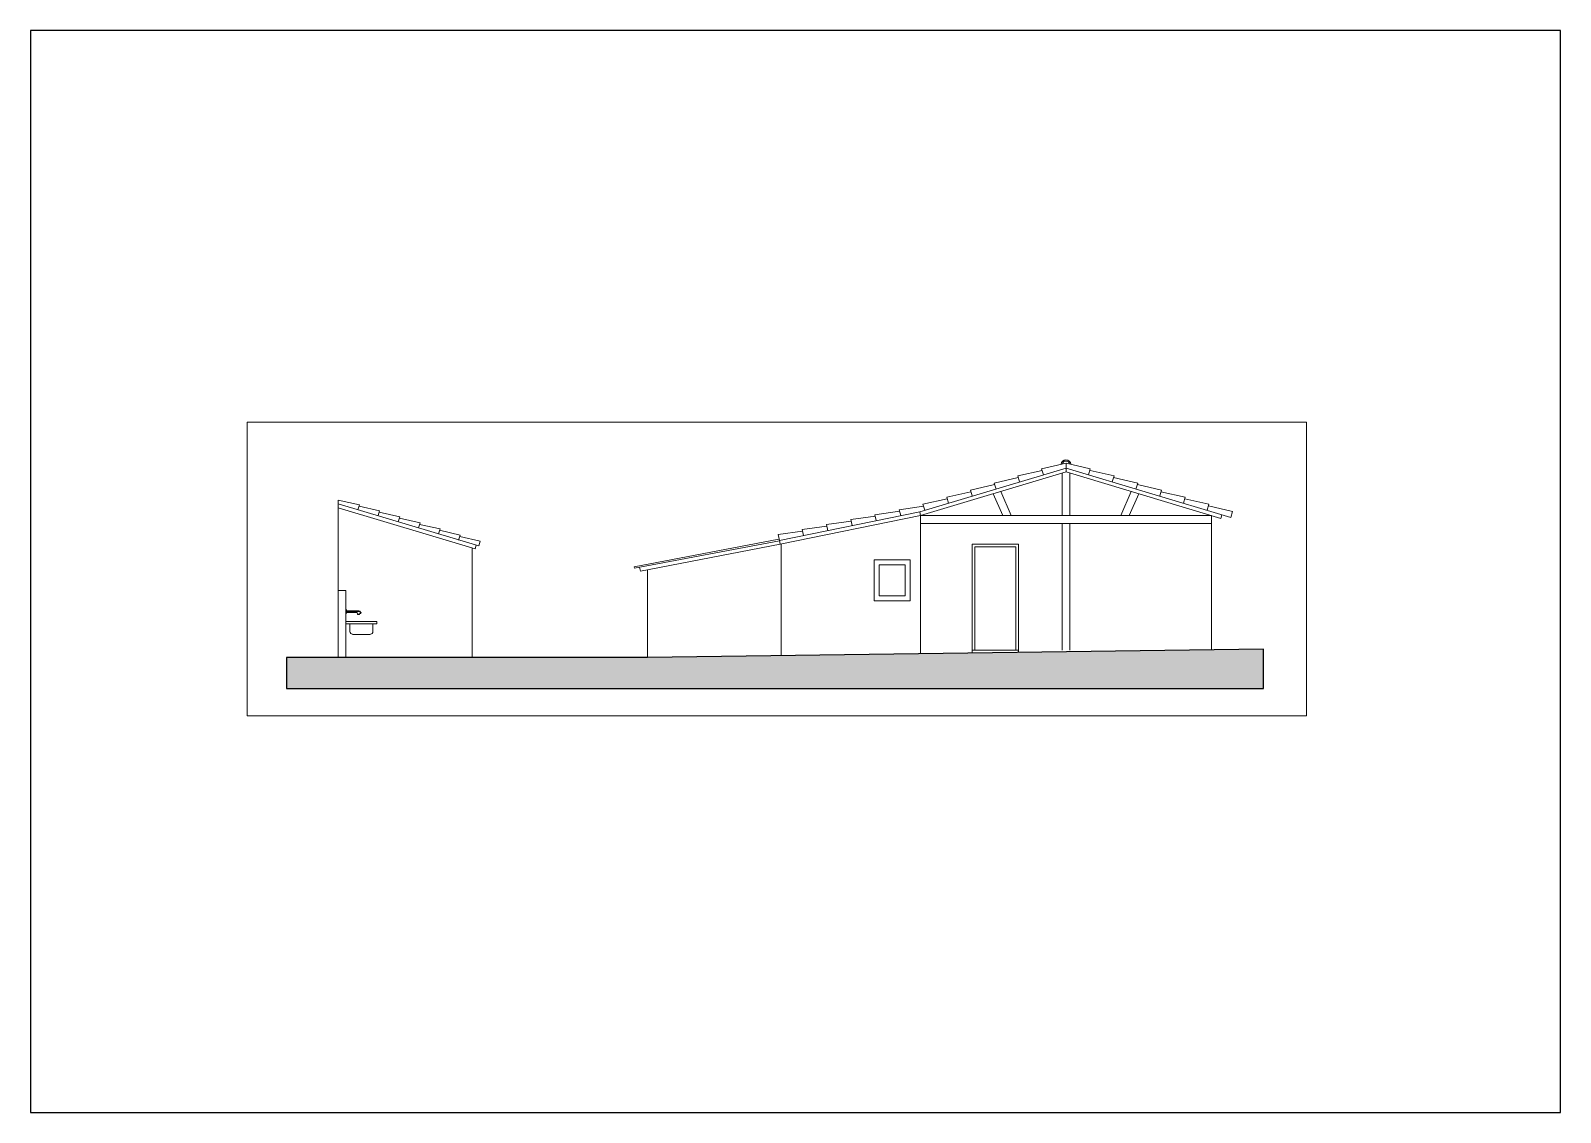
# Paper-space layout 'Layout1' of a CAD drawing. Header units: millimetres. Extents: x 21 to 318, y 103 to 313.
# The model-space entities are those that its viewports show. They can reach past a viewport. Long polylines and large blocks are cut down to what shows.
import ezdxf

# ---------------------------------------------------------------- set-up
doc = ezdxf.new("R2010")
doc.units = ezdxf.units.MM
for name, color, linetype, lineweight in [('A-ALV-___-___-EXI', 250, 'Continuous', 25), ('A-BAS-___-___-EXI', 250, 'Continuous', 25), ('A-COB-___-___-EXI', 250, 'Continuous', 25), ('A-JAN-___-___-EXI', 250, 'Continuous', 25), ('A-MOB-___-___-EXI', 250, 'Continuous', 25), ('A-POR-___-___-EXI', 250, 'Continuous', 25)]:
    doc.layers.add(name, color=color, linetype=linetype, lineweight=lineweight)

# ---------------------------------------------------------------- blocks, each defined once
blk = doc.blocks.new('A4 HORIZONTAL - A4-22933234-Não nomeada')
at = {"layer": 'A-BAS-___-___-EXI'}
for p, q in [((317.79, 313), (20.79, 313)), ((20.79, 313), (20.79, 103)), ((317.79, 103), (317.79, 313)), ((20.79, 103), (317.79, 103))]:
    blk.add_line(p, q, dxfattribs=at)

msp = doc.modelspace()

# ---------------------------------------------------------------- hatches: boundary and pattern name
at = {"layer": 'A-BAS-___-___-EXI', "true_color": 0xcb9898}
msp.add_hatch(color=253, dxfattribs=at).paths.add_polyline_path([(-65361, -8697), (-65361, -7936), (-77321, -8097), (-84328, -8097), (-84328, -8697)])

# ---------------------------------------------------------------- linework, layer by layer
at = {"layer": 'A-ALV-___-___-EXI', "color": 28, "lineweight": 15}
for p, q in [((-72018, -5343), (-72018, -8025)), ((-72018, -5496), (-66371, -5496)), ((-69269, -5496), (-69269, -7953)), ((-69121, -5496), (-69121, -7953)), ((-74721, -5894), (-74721, -8062)), ((-80723, -5974), (-80723, -8097)), ((-77321, -6394), (-77321, -8097)), ((-83324, -6796), (-83324, -8097)), ((-70116, -7953), (-70116, -7999))]:
    msp.add_line(p, q, dxfattribs=at)
at = {"layer": 'A-ALV-___-___-EXI', "color": 28, "lineweight": 15, "flags": 128}
for points in [[(-83176, -8097), (-83176, -6796), (-83324, -6796), (-83324, -5191)], [(-74310, -5644), (-74784, -5708), (-74759, -5826), (-72035, -5271), (-72018, -5343), (-66371, -5343), (-66371, -7949)]]:
    msp.add_lwpolyline(points, dxfattribs=at)
at = {"layer": 'A-BAS-___-___-EXI'}
msp.add_lwpolyline([(-77321, -8097), (-84328, -8097), (-84328, -8697), (-65361, -8697), (-65361, -7936), (-77321, -8097)], dxfattribs=at)
at = {"layer": 'A-COB-___-___-EXI', "color": 28, "lineweight": 15}
for p, q in [((-69269, -4517), (-69269, -5343)), ((-69121, -4517), (-69121, -5343)), ((-70421, -5343), (-70607, -4920)), ((-70256, -5343), (-70459, -4877)), ((-68129, -5343), (-67930, -4877)), ((-67968, -5343), (-67782, -4920))]:
    msp.add_line(p, q, dxfattribs=at)
at = {"layer": 'A-COB-___-___-EXI', "color": 28, "lineweight": 15, "flags": 128}
for points in [[(-69633, -4551), (-69667, -4437), (-69193, -4327), (-69193, -4420), (-72035, -5271)], [(-68756, -4551), (-68722, -4437), (-69193, -4327)], [(-66426, -5153), (-65960, -5263), (-65994, -5377), (-69193, -4420), (-69193, -4496)], [(-66168, -5326), (-66189, -5398), (-69193, -4496), (-72018, -5343), (-74746, -5898), (-74759, -5826)], [(-71014, -4962), (-71048, -4848), (-70582, -4742)], [(-70552, -4827), (-70590, -4712), (-70120, -4606)], [(-70095, -4687), (-70129, -4572), (-69659, -4466)], [(-68295, -4687), (-68261, -4572), (-68727, -4466)], [(-67837, -4827), (-67799, -4712), (-68269, -4606)], [(-67375, -4962), (-67341, -4848), (-67807, -4742)], [(-82943, -5233), (-82913, -5136), (-83324, -5043), (-83324, -5115)], [(-71933, -5237), (-71971, -5123), (-71501, -5017)], [(-71476, -5102), (-71510, -4988), (-71039, -4882)], [(-66914, -5102), (-66880, -4988), (-67350, -4882)], [(-66456, -5237), (-66418, -5123), (-66888, -5017)], [(-80964, -5746), (-80566, -5839), (-80592, -5932), (-83324, -5115), (-83324, -5191), (-80664, -5991), (-80643, -5919)], [(-82549, -5343), (-82519, -5250), (-82917, -5161)], [(-82159, -5466), (-82129, -5369), (-82528, -5276)], [(-72878, -5441), (-72903, -5326), (-72425, -5259)], [(-72399, -5343), (-72433, -5229), (-71959, -5157)], [(-81765, -5581), (-81735, -5483), (-82134, -5394)], [(-81375, -5695), (-81346, -5602), (-81744, -5513)], [(-80986, -5818), (-80956, -5720), (-81354, -5627)], [(-74288, -5729), (-74314, -5614), (-73839, -5547)], [(-73818, -5636), (-73844, -5517), (-73365, -5453)], [(-73348, -5538), (-73374, -5420), (-72895, -5356)], [(-74759, -5830), (-77571, -6364), (-77576, -6339), (-74767, -5801)], [(-74746, -5898), (-77457, -6419), (-77474, -6347)]]:
    msp.add_lwpolyline(points, dxfattribs=at)
at = {"layer": 'A-COB-___-___-EXI', "color": 18, "lineweight": 9}
for points in [[(-69195, -4259), (-69244, -4259), (-69285, -4297), (-69290, -4346)], [(-69195, -4284), (-69231, -4284), (-69261, -4310), (-69268, -4345)], [(-69100, -4346), (-69104, -4297), (-69145, -4259), (-69195, -4259)], [(-69122, -4345), (-69128, -4310), (-69159, -4284), (-69195, -4284)]]:
    msp.add_open_spline(points, degree=3, dxfattribs=at)
at = {"layer": 'A-JAN-___-___-EXI', "color": 28, "lineweight": 15, "flags": 128}
for points in [[(-72916, -7000), (-72916, -6199), (-72217, -6199), (-72217, -7000)], [(-72819, -6902), (-72819, -6301), (-72319, -6301), (-72319, -6902)]]:
    msp.add_lwpolyline(points, close=True, dxfattribs=at)
at = {"layer": 'A-MOB-___-___-EXI', "color": 28, "lineweight": 15}
for p, q in [((-83159, -7207), (-82900, -7207)), ((-82943, -7254), (-82943, -7258)), ((-82913, -7254), (-82913, -7258)), ((-82900, -7224), (-82879, -7233)), ((-82900, -7228), (-82879, -7237)), ((-83099, -7597), (-83099, -7444)), ((-82701, -7648), (-83049, -7648)), ((-82650, -7444), (-82650, -7597))]:
    msp.add_line(p, q, dxfattribs=at)
at = {"layer": 'A-MOB-___-___-EXI', "color": 28, "lineweight": 15, "flags": 128}
for points in [[(-83171, -7250), (-83176, -7250), (-83176, -7161), (-83171, -7161)], [(-82909, -7266), (-82947, -7266), (-82947, -7258), (-82909, -7258)]]:
    msp.add_lwpolyline(points, close=True, dxfattribs=at)
for points in [[(-83176, -7444), (-82574, -7444), (-82574, -7398), (-83176, -7398)], [(-82896, -7199), (-82926, -7190), (-83159, -7190), (-83159, -7224), (-82955, -7224), (-82947, -7254), (-82909, -7254), (-82892, -7203)], [(-82896, -7211), (-82875, -7228), (-82883, -7245), (-82909, -7245)]]:
    msp.add_lwpolyline(points, dxfattribs=at)
at = {"layer": 'A-MOB-___-___-EXI', "color": 18, "lineweight": 9}
for points in [[(-83167, -7159), (-83166, -7168), (-83162, -7177), (-83156, -7184)], [(-83156, -7222), (-83162, -7229), (-83166, -7238), (-83167, -7247)], [(-83095, -7595), (-83095, -7622), (-83073, -7643), (-83046, -7643)], [(-82699, -7643), (-82672, -7643), (-82650, -7622), (-82650, -7595)]]:
    msp.add_open_spline(points, degree=3, dxfattribs=at)
at = {"layer": 'A-POR-___-___-EXI', "color": 28, "lineweight": 15, "flags": 128}
for points in [[(-71014, -8012), (-71014, -7953), (-71014, -5898), (-70116, -5898), (-70116, -7953), (-71014, -7953)], [(-70967, -7953), (-70967, -5949), (-70167, -5949), (-70167, -7953)]]:
    msp.add_lwpolyline(points, dxfattribs=at)

psp = doc.layouts.get("Layout1")

# ---------------------------------------------------------------- block references
at = {"layer": 'A-POR-___-___-EXI'}
psp.add_blockref('A4 HORIZONTAL - A4-22933234-Não nomeada', (0, 0), dxfattribs=at)

# ---------------------------------------------------------------- viewports
at = {"layer": 'A-JAN-___-___-EXI'}
psp.add_viewport(center=(165.66, 208.49), size=(205.66, 57.0085), view_center_point=(-74809.01, -6379.1), view_height=5700.8531, dxfattribs=at)

doc.saveas('drawing.dxf')
